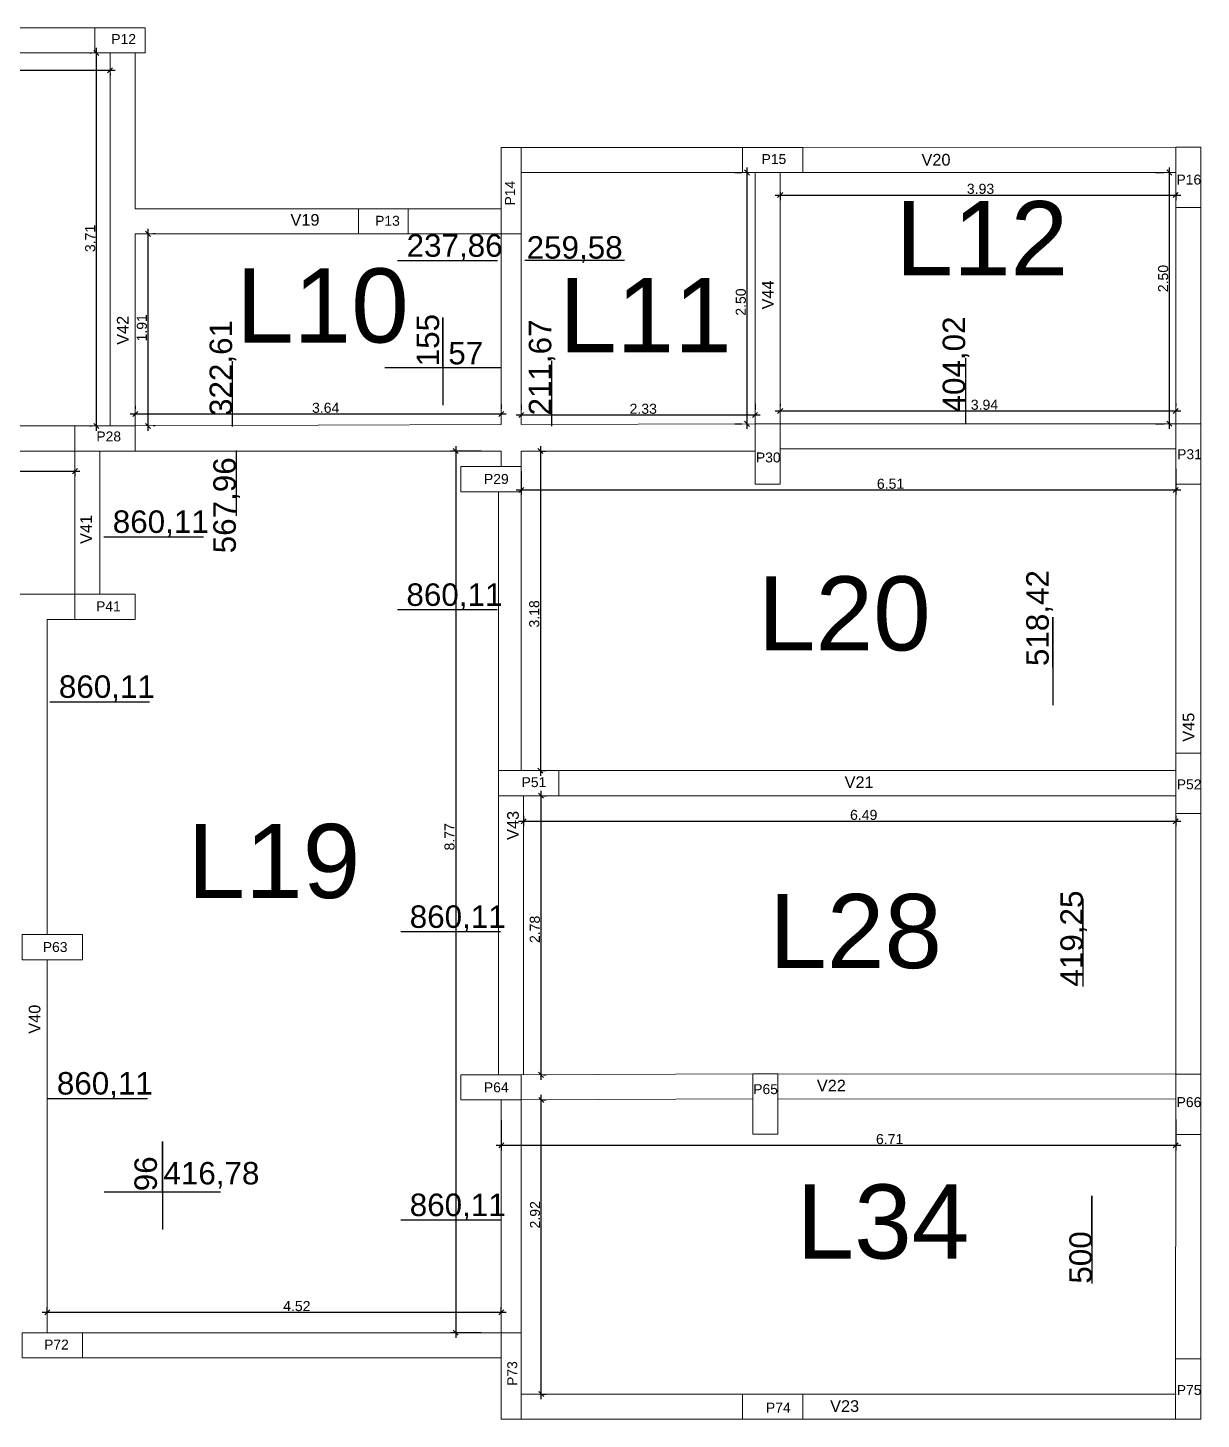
# Model space of a CAD drawing. Header units: millimetres. Extents: x 2878 to 6301, y 540 to 1980.
# Drawn here: x 2945.65 to 2957.32, y 641.47 to 655.32 of the extents above; entities that cross this region are included whole.
import ezdxf

# ---------------------------------------------------------------- set-up
doc = ezdxf.new("R2010")
doc.units = ezdxf.units.MM
doc.header["$LTSCALE"] = 4
for name, color, linetype, lineweight in [('ALVENARIA', 4, 'Continuous', 20), ('COTAS', 35, 'Continuous', 5), ('PILAR', 1, 'Continuous', 5), ('TEXTO', 5, 'Continuous', 20)]:
    doc.layers.add(name, color=color, linetype=linetype, lineweight=lineweight)
doc.layers.add('LINHA DE MOMENTOS', color=42, linetype='Continuous')
doc.styles.get("Standard").update_dxf_attribs({"font": 'arial.ttf'})
doc.dimstyles.new('ISO-25', dxfattribs={"dimscale": 0, "dimtxt": 0.1, "dimasz": 0.05, "dimexe": 0.05, "dimexo": 0.2, "dimgap": 0.01, "dimtad": 1, "dimzin": 4, "dimdsep": 46, "dimtxsty": 'Standard', "dimblk": 'OBLIQUE', "dimcen": 0.1, "dimdle": 0.05, "dimclrt": 256, "dimadec": 0, "dimazin": 0, "dimtfac": 1, "dimtix": 1, "dimtofl": 0, "dimtmove": 0, "dimatfit": 3, "dimfxl": 1, "dimtfillclr": 256, "dimarcsym": 0})

# ---------------------------------------------------------------- blocks, each defined once
blk = doc.blocks.new('PILAR')
at = {"layer": 'PILAR', "ltscale": 0.01}
blk.add_lwpolyline([(-0.15, 0), (0.1, 0), (0.1, -0.6), (-0.15, -0.6)], close=True, dxfattribs=at)
blk = doc.blocks.new('_Oblique')
at = {"color": 0, "linetype": 'ByBlock', "lineweight": -2}
blk.add_line((-0.5, -0.5), (0.5, 0.5), dxfattribs=at)
blk = doc.blocks.new('*D689')
at = {"layer": 'COTAS', "color": 0, "lineweight": -2, "transparency": 16777216}
for p, q in [((2942.881, 654.893), (2946.521, 654.893)), ((2942.931, 654.865), (2942.931, 654.843)), ((2946.471, 654.865), (2946.471, 654.843))]:
    blk.add_line(p, q, dxfattribs=at)
at = {"layer": 'Defpoints', "color": 0, "transparency": 16777216}
for p in [(2942.931, 655.065), (2946.471, 655.065), (2946.471, 654.893)]:
    blk.add_point(p, dxfattribs=at)
at = {"layer": 'COTAS', "color": 0, "lineweight": -2, "transparency": 16777216, "xscale": 0.05, "yscale": 0.05, "zscale": 0.05, "rotation": 180}
blk.add_blockref('_Oblique', (2942.931, 654.893), dxfattribs=at)
at = {"layer": 'COTAS', "color": 0, "lineweight": -2, "transparency": 16777216, "xscale": 0.05, "yscale": 0.05, "zscale": 0.05}
blk.add_blockref('_Oblique', (2946.471, 654.893), dxfattribs=at)
at = {"layer": 'COTAS', "transparency": 16777216, "insert": (2944.772, 654.955), "char_height": 0.1, "attachment_point": 5}
blk.add_mtext('3.54', dxfattribs=at)
blk = doc.blocks.new('*D690')
at = {"layer": 'COTAS', "color": 0, "lineweight": -2, "transparency": 16777216}
for p, q in [((2946.271, 655.065), (2946.285, 655.065)), ((2946.335, 651.305), (2946.335, 655.115)), ((2946.271, 651.355), (2946.285, 651.355))]:
    blk.add_line(p, q, dxfattribs=at)
at = {"layer": 'Defpoints', "color": 0, "transparency": 16777216}
for p in [(2946.335, 655.065), (2946.471, 655.065), (2946.471, 651.355)]:
    blk.add_point(p, dxfattribs=at)
at = {"layer": 'COTAS', "color": 0, "lineweight": -2, "transparency": 16777216, "xscale": 0.05, "yscale": 0.05, "zscale": 0.05}
for p, rotation in [((2946.335, 655.065), 90), ((2946.335, 651.355), 270)]:
    blk.add_blockref('_Oblique', p, dxfattribs=dict(at, rotation=rotation))
at = {"layer": 'COTAS', "transparency": 16777216, "insert": (2946.274, 653.22), "char_height": 0.1, "attachment_point": 5, "rotation": 90}
blk.add_mtext('3.71', dxfattribs=at)
blk = doc.blocks.new('*D691')
at = {"layer": 'COTAS', "color": 0, "lineweight": -2, "transparency": 16777216}
for p, q in [((2946.849, 651.305), (2946.849, 653.316)), ((2946.921, 653.266), (2946.899, 653.266)), ((2946.921, 651.355), (2946.899, 651.355))]:
    blk.add_line(p, q, dxfattribs=at)
at = {"layer": 'Defpoints', "color": 0, "transparency": 16777216}
for p in [(2946.721, 653.266), (2946.849, 653.266), (2946.721, 651.355)]:
    blk.add_point(p, dxfattribs=at)
at = {"layer": 'COTAS', "color": 0, "lineweight": -2, "transparency": 16777216, "xscale": 0.05, "yscale": 0.05, "zscale": 0.05}
for p, rotation in [((2946.849, 653.266), 90), ((2946.849, 651.355), 270)]:
    blk.add_blockref('_Oblique', p, dxfattribs=dict(at, rotation=rotation))
at = {"layer": 'COTAS', "transparency": 16777216, "insert": (2946.788, 652.331), "char_height": 0.1, "attachment_point": 5, "rotation": 90}
blk.add_mtext('1.91', dxfattribs=at)
blk = doc.blocks.new('*D692')
at = {"layer": 'COTAS', "color": 0, "lineweight": -2, "transparency": 16777216}
for p, q in [((2946.671, 651.474), (2950.412, 651.474)), ((2946.721, 651.555), (2946.721, 651.524)), ((2950.362, 651.568), (2950.362, 651.524))]:
    blk.add_line(p, q, dxfattribs=at)
at = {"layer": 'Defpoints', "color": 0, "transparency": 16777216}
for p in [(2950.362, 651.474), (2946.721, 651.355), (2950.362, 651.368)]:
    blk.add_point(p, dxfattribs=at)
at = {"layer": 'COTAS', "color": 0, "lineweight": -2, "transparency": 16777216, "xscale": 0.05, "yscale": 0.05, "zscale": 0.05, "rotation": 180}
blk.add_blockref('_Oblique', (2946.721, 651.474), dxfattribs=at)
at = {"layer": 'COTAS', "color": 0, "lineweight": -2, "transparency": 16777216, "xscale": 0.05, "yscale": 0.05, "zscale": 0.05}
blk.add_blockref('_Oblique', (2950.362, 651.474), dxfattribs=at)
at = {"layer": 'COTAS', "transparency": 16777216, "insert": (2948.616, 651.535), "char_height": 0.1, "attachment_point": 5}
blk.add_mtext('3.64', dxfattribs=at)
blk = doc.blocks.new('*D693')
at = {"layer": 'COTAS', "color": 0, "lineweight": -2, "transparency": 16777216}
for p, q in [((2952.687, 653.876), (2952.757, 653.876)), ((2952.807, 651.326), (2952.807, 653.926)), ((2952.687, 651.376), (2952.757, 651.376))]:
    blk.add_line(p, q, dxfattribs=at)
at = {"layer": 'Defpoints', "color": 0, "transparency": 16777216}
for p in [(2952.807, 653.876), (2952.887, 653.876), (2952.887, 651.376)]:
    blk.add_point(p, dxfattribs=at)
at = {"layer": 'COTAS', "color": 0, "lineweight": -2, "transparency": 16777216, "xscale": 0.05, "yscale": 0.05, "zscale": 0.05}
for p, rotation in [((2952.807, 653.876), 90), ((2952.807, 651.376), 270)]:
    blk.add_blockref('_Oblique', p, dxfattribs=dict(at, rotation=rotation))
at = {"layer": 'COTAS', "transparency": 16777216, "insert": (2952.746, 652.587), "char_height": 0.1, "attachment_point": 5, "rotation": 90}
blk.add_mtext('2.50', dxfattribs=at)
blk = doc.blocks.new('*D694')
at = {"layer": 'COTAS', "color": 0, "lineweight": -2, "transparency": 16777216}
for p, q in [((2950.512, 651.464), (2952.937, 651.464)), ((2950.562, 651.568), (2950.562, 651.514)), ((2952.887, 651.576), (2952.887, 651.514))]:
    blk.add_line(p, q, dxfattribs=at)
at = {"layer": 'Defpoints', "color": 0, "transparency": 16777216}
for p in [(2952.887, 651.464), (2950.562, 651.368), (2952.887, 651.376)]:
    blk.add_point(p, dxfattribs=at)
at = {"layer": 'COTAS', "color": 0, "lineweight": -2, "transparency": 16777216, "xscale": 0.05, "yscale": 0.05, "zscale": 0.05, "rotation": 180}
blk.add_blockref('_Oblique', (2950.562, 651.464), dxfattribs=at)
at = {"layer": 'COTAS', "color": 0, "lineweight": -2, "transparency": 16777216, "xscale": 0.05, "yscale": 0.05, "zscale": 0.05}
blk.add_blockref('_Oblique', (2952.887, 651.464), dxfattribs=at)
at = {"layer": 'COTAS', "transparency": 16777216, "insert": (2951.775, 651.525), "char_height": 0.1, "attachment_point": 5}
blk.add_mtext('2.33', dxfattribs=at)
blk = doc.blocks.new('*D695')
at = {"layer": 'COTAS', "color": 0, "lineweight": -2, "transparency": 16777216}
for p, q in [((2953.087, 651.504), (2957.122, 651.504)), ((2953.137, 651.576), (2953.137, 651.554)), ((2957.072, 651.577), (2957.072, 651.554))]:
    blk.add_line(p, q, dxfattribs=at)
at = {"layer": 'Defpoints', "color": 0, "transparency": 16777216}
for p in [(2957.072, 651.504), (2953.137, 651.376), (2957.072, 651.377)]:
    blk.add_point(p, dxfattribs=at)
at = {"layer": 'COTAS', "color": 0, "lineweight": -2, "transparency": 16777216, "xscale": 0.05, "yscale": 0.05, "zscale": 0.05, "rotation": 180}
blk.add_blockref('_Oblique', (2953.137, 651.504), dxfattribs=at)
at = {"layer": 'COTAS', "color": 0, "lineweight": -2, "transparency": 16777216, "xscale": 0.05, "yscale": 0.05, "zscale": 0.05}
blk.add_blockref('_Oblique', (2957.072, 651.504), dxfattribs=at)
at = {"layer": 'COTAS', "transparency": 16777216, "insert": (2955.169, 651.565), "char_height": 0.1, "attachment_point": 5}
blk.add_mtext('3.94', dxfattribs=at)
blk = doc.blocks.new('*D696')
at = {"layer": 'COTAS', "color": 0, "lineweight": -2, "transparency": 16777216}
for p, q in [((2956.872, 653.876), (2956.958, 653.876)), ((2957.008, 653.926), (2957.008, 651.327)), ((2956.872, 651.377), (2956.958, 651.377))]:
    blk.add_line(p, q, dxfattribs=at)
at = {"layer": 'Defpoints', "color": 0, "transparency": 16777216}
for p in [(2957.072, 653.876), (2957.008, 651.377), (2957.072, 651.377)]:
    blk.add_point(p, dxfattribs=at)
at = {"layer": 'COTAS', "color": 0, "lineweight": -2, "transparency": 16777216, "xscale": 0.05, "yscale": 0.05, "zscale": 0.05}
for p, rotation in [((2957.008, 653.876), 90), ((2957.008, 651.377), 270)]:
    blk.add_blockref('_Oblique', p, dxfattribs=dict(at, rotation=rotation))
at = {"layer": 'COTAS', "transparency": 16777216, "insert": (2956.947, 652.821), "char_height": 0.1, "attachment_point": 5, "rotation": 90}
blk.add_mtext('2.50', dxfattribs=at)
blk = doc.blocks.new('*D697')
at = {"layer": 'COTAS', "color": 0, "lineweight": -2, "transparency": 16777216}
for p, q in [((2953.087, 653.652), (2957.122, 653.652)), ((2953.137, 653.676), (2953.137, 653.602)), ((2957.072, 653.676), (2957.072, 653.602))]:
    blk.add_line(p, q, dxfattribs=at)
at = {"layer": 'Defpoints', "color": 0, "transparency": 16777216}
for p in [(2953.137, 653.876), (2957.072, 653.876), (2957.072, 653.652)]:
    blk.add_point(p, dxfattribs=at)
at = {"layer": 'COTAS', "color": 0, "lineweight": -2, "transparency": 16777216, "xscale": 0.05, "yscale": 0.05, "zscale": 0.05, "rotation": 180}
blk.add_blockref('_Oblique', (2953.137, 653.652), dxfattribs=at)
at = {"layer": 'COTAS', "color": 0, "lineweight": -2, "transparency": 16777216, "xscale": 0.05, "yscale": 0.05, "zscale": 0.05}
blk.add_blockref('_Oblique', (2957.072, 653.652), dxfattribs=at)
at = {"layer": 'COTAS', "transparency": 16777216, "insert": (2955.13, 653.713), "char_height": 0.1, "attachment_point": 5}
blk.add_mtext('3.93', dxfattribs=at)
blk = doc.blocks.new('*D700')
at = {"layer": 'COTAS', "color": 0, "lineweight": -2, "transparency": 16777216}
for p, q in [((2950.162, 651.105), (2949.859, 651.105)), ((2949.909, 651.155), (2949.909, 642.285)), ((2950.162, 642.335), (2949.859, 642.335))]:
    blk.add_line(p, q, dxfattribs=at)
at = {"layer": 'Defpoints', "color": 0, "transparency": 16777216}
for p in [(2950.362, 651.105), (2949.909, 642.335), (2950.362, 642.335)]:
    blk.add_point(p, dxfattribs=at)
at = {"layer": 'COTAS', "color": 0, "lineweight": -2, "transparency": 16777216, "xscale": 0.05, "yscale": 0.05, "zscale": 0.05}
for p, rotation in [((2949.909, 651.105), 90), ((2949.909, 642.335), 270)]:
    blk.add_blockref('_Oblique', p, dxfattribs=dict(at, rotation=rotation))
at = {"layer": 'COTAS', "transparency": 16777216, "insert": (2949.848, 647.268), "char_height": 0.1, "attachment_point": 5, "rotation": 90}
blk.add_mtext('8.77', dxfattribs=at)
blk = doc.blocks.new('*D701')
at = {"layer": 'COTAS', "color": 0, "lineweight": -2, "transparency": 16777216}
for p, q in [((2945.796, 642.538), (2950.412, 642.538)), ((2945.846, 642.535), (2945.846, 642.588)), ((2950.362, 642.535), (2950.362, 642.588))]:
    blk.add_line(p, q, dxfattribs=at)
at = {"layer": 'Defpoints', "color": 0, "transparency": 16777216}
for p in [(2950.362, 642.538), (2945.846, 642.335), (2950.362, 642.335)]:
    blk.add_point(p, dxfattribs=at)
at = {"layer": 'COTAS', "color": 0, "lineweight": -2, "transparency": 16777216, "xscale": 0.05, "yscale": 0.05, "zscale": 0.05, "rotation": 180}
blk.add_blockref('_Oblique', (2945.846, 642.538), dxfattribs=at)
at = {"layer": 'COTAS', "color": 0, "lineweight": -2, "transparency": 16777216, "xscale": 0.05, "yscale": 0.05, "zscale": 0.05}
blk.add_blockref('_Oblique', (2950.362, 642.538), dxfattribs=at)
at = {"layer": 'COTAS', "transparency": 16777216, "insert": (2948.329, 642.599), "char_height": 0.1, "attachment_point": 5}
blk.add_mtext('4.52', dxfattribs=at)
blk = doc.blocks.new('*D722')
at = {"layer": 'COTAS', "color": 0, "lineweight": -2, "transparency": 16777216}
for p, q in [((2957.072, 650.927), (2957.072, 650.668)), ((2950.562, 650.905), (2950.562, 650.668)), ((2950.512, 650.718), (2957.122, 650.718))]:
    blk.add_line(p, q, dxfattribs=at)
at = {"layer": 'Defpoints', "color": 0, "transparency": 16777216}
for p in [(2950.562, 651.105), (2957.072, 651.127), (2957.072, 650.718)]:
    blk.add_point(p, dxfattribs=at)
at = {"layer": 'COTAS', "color": 0, "lineweight": -2, "transparency": 16777216, "xscale": 0.05, "yscale": 0.05, "zscale": 0.05, "rotation": 180}
blk.add_blockref('_Oblique', (2950.562, 650.718), dxfattribs=at)
at = {"layer": 'COTAS', "color": 0, "lineweight": -2, "transparency": 16777216, "xscale": 0.05, "yscale": 0.05, "zscale": 0.05}
blk.add_blockref('_Oblique', (2957.072, 650.718), dxfattribs=at)
at = {"layer": 'COTAS', "transparency": 16777216, "insert": (2954.235, 650.779), "char_height": 0.1, "attachment_point": 5}
blk.add_mtext('6.51', dxfattribs=at)
blk = doc.blocks.new('*D723')
at = {"layer": 'COTAS', "color": 0, "lineweight": -2, "transparency": 16777216}
for p, q in [((2950.752, 651.155), (2950.752, 647.876)), ((2950.762, 651.105), (2950.802, 651.105)), ((2950.762, 647.926), (2950.802, 647.926))]:
    blk.add_line(p, q, dxfattribs=at)
at = {"layer": 'Defpoints', "color": 0, "transparency": 16777216}
for p in [(2950.562, 651.105), (2950.562, 647.926), (2950.752, 647.926)]:
    blk.add_point(p, dxfattribs=at)
at = {"layer": 'COTAS', "color": 0, "lineweight": -2, "transparency": 16777216, "xscale": 0.05, "yscale": 0.05, "zscale": 0.05}
for p, rotation in [((2950.752, 651.105), 90), ((2950.752, 647.926), 270)]:
    blk.add_blockref('_Oblique', p, dxfattribs=dict(at, rotation=rotation))
at = {"layer": 'COTAS', "transparency": 16777216, "insert": (2950.691, 649.485), "char_height": 0.1, "attachment_point": 5, "rotation": 90}
blk.add_mtext('3.18', dxfattribs=at)
blk = doc.blocks.new('*D727')
at = {"layer": 'COTAS', "color": 0, "lineweight": -2, "transparency": 16777216}
for p, q in [((2940.418, 650.923), (2940.418, 650.855)), ((2940.368, 650.905), (2946.172, 650.905)), ((2946.122, 650.905), (2946.122, 650.855))]:
    blk.add_line(p, q, dxfattribs=at)
at = {"layer": 'Defpoints', "color": 0, "transparency": 16777216}
for p in [(2940.418, 651.123), (2946.122, 651.105), (2946.122, 650.905)]:
    blk.add_point(p, dxfattribs=at)
at = {"layer": 'COTAS', "color": 0, "lineweight": -2, "transparency": 16777216, "xscale": 0.05, "yscale": 0.05, "zscale": 0.05, "rotation": 180}
blk.add_blockref('_Oblique', (2940.418, 650.905), dxfattribs=at)
at = {"layer": 'COTAS', "color": 0, "lineweight": -2, "transparency": 16777216, "xscale": 0.05, "yscale": 0.05, "zscale": 0.05}
blk.add_blockref('_Oblique', (2946.122, 650.905), dxfattribs=at)
at = {"layer": 'COTAS', "transparency": 16777216, "insert": (2943.377, 650.966), "char_height": 0.1, "attachment_point": 5}
blk.add_mtext('5.70', dxfattribs=at)
blk = doc.blocks.new('*D732')
at = {"layer": 'COTAS', "color": 0, "lineweight": -2, "transparency": 16777216}
for p, q in [((2950.362, 644.45), (2950.362, 644.149)), ((2957.072, 644.457), (2957.072, 644.149)), ((2950.312, 644.199), (2957.122, 644.199))]:
    blk.add_line(p, q, dxfattribs=at)
at = {"layer": 'Defpoints', "color": 0, "transparency": 16777216}
for p in [(2950.362, 644.65), (2957.072, 644.657), (2957.072, 644.199)]:
    blk.add_point(p, dxfattribs=at)
at = {"layer": 'COTAS', "color": 0, "lineweight": -2, "transparency": 16777216, "xscale": 0.05, "yscale": 0.05, "zscale": 0.05, "rotation": 180}
blk.add_blockref('_Oblique', (2950.362, 644.199), dxfattribs=at)
at = {"layer": 'COTAS', "color": 0, "lineweight": -2, "transparency": 16777216, "xscale": 0.05, "yscale": 0.05, "zscale": 0.05}
blk.add_blockref('_Oblique', (2957.072, 644.199), dxfattribs=at)
at = {"layer": 'COTAS', "transparency": 16777216, "insert": (2954.226, 644.26), "char_height": 0.1, "attachment_point": 5}
blk.add_mtext('6.71', dxfattribs=at)
blk = doc.blocks.new('*D733')
at = {"layer": 'COTAS', "color": 0, "lineweight": -2, "transparency": 16777216}
for p, q in [((2950.76, 641.675), (2950.76, 644.7)), ((2950.763, 644.65), (2950.81, 644.65)), ((2950.762, 641.725), (2950.81, 641.725))]:
    blk.add_line(p, q, dxfattribs=at)
at = {"layer": 'Defpoints', "color": 0, "transparency": 16777216}
for p in [(2950.563, 644.65), (2950.76, 644.65), (2950.562, 641.725)]:
    blk.add_point(p, dxfattribs=at)
at = {"layer": 'COTAS', "color": 0, "lineweight": -2, "transparency": 16777216, "xscale": 0.05, "yscale": 0.05, "zscale": 0.05}
for p, rotation in [((2950.76, 644.65), 90), ((2950.76, 641.725), 270)]:
    blk.add_blockref('_Oblique', p, dxfattribs=dict(at, rotation=rotation))
at = {"layer": 'COTAS', "transparency": 16777216, "insert": (2950.699, 643.508), "char_height": 0.1, "attachment_point": 5, "rotation": 90}
blk.add_mtext('2.92', dxfattribs=at)
blk = doc.blocks.new('*D734')
at = {"layer": 'COTAS', "color": 0, "lineweight": -2, "transparency": 16777216}
for p, q in [((2950.584, 647.476), (2950.584, 647.373)), ((2957.072, 647.476), (2957.072, 647.373)), ((2950.534, 647.423), (2957.122, 647.423))]:
    blk.add_line(p, q, dxfattribs=at)
at = {"layer": 'Defpoints', "color": 0, "transparency": 16777216}
for p in [(2950.584, 647.676), (2957.072, 647.676), (2957.072, 647.423)]:
    blk.add_point(p, dxfattribs=at)
at = {"layer": 'COTAS', "color": 0, "lineweight": -2, "transparency": 16777216, "xscale": 0.05, "yscale": 0.05, "zscale": 0.05, "rotation": 180}
blk.add_blockref('_Oblique', (2950.584, 647.423), dxfattribs=at)
at = {"layer": 'COTAS', "color": 0, "lineweight": -2, "transparency": 16777216, "xscale": 0.05, "yscale": 0.05, "zscale": 0.05}
blk.add_blockref('_Oblique', (2957.072, 647.423), dxfattribs=at)
at = {"layer": 'COTAS', "transparency": 16777216, "insert": (2953.968, 647.485), "char_height": 0.1, "attachment_point": 5}
blk.add_mtext('6.49', dxfattribs=at)
blk = doc.blocks.new('*D735')
at = {"layer": 'COTAS', "color": 0, "lineweight": -2, "transparency": 16777216}
for p, q in [((2950.758, 644.85), (2950.758, 647.726)), ((2950.784, 647.676), (2950.808, 647.676)), ((2950.784, 644.9), (2950.808, 644.9))]:
    blk.add_line(p, q, dxfattribs=at)
at = {"layer": 'Defpoints', "color": 0, "transparency": 16777216}
for p in [(2950.584, 647.676), (2950.758, 647.676), (2950.584, 644.9)]:
    blk.add_point(p, dxfattribs=at)
at = {"layer": 'COTAS', "color": 0, "lineweight": -2, "transparency": 16777216, "xscale": 0.05, "yscale": 0.05, "zscale": 0.05}
for p, rotation in [((2950.758, 647.676), 90), ((2950.758, 644.9), 270)]:
    blk.add_blockref('_Oblique', p, dxfattribs=dict(at, rotation=rotation))
at = {"layer": 'COTAS', "transparency": 16777216, "insert": (2950.697, 646.347), "char_height": 0.1, "attachment_point": 5, "rotation": 90}
blk.add_mtext('2.78', dxfattribs=at)

msp = doc.modelspace()

# ---------------------------------------------------------------- linework, layer by layer
at = {"layer": 'ALVENARIA'}
for p, q in [((2946.321, 655.315), (2942.931, 655.315)), ((2946.321, 655.065), (2942.931, 655.065)), ((2946.471, 651.355), (2946.471, 655.065)), ((2946.721, 653.516), (2946.721, 655.065)), ((2950.362, 654.126), (2950.362, 653.416)), ((2952.762, 654.126), (2950.561, 654.126)), ((2953.062, 654.126), (2953.062, 654.126)), ((2957.072, 654.127), (2953.362, 654.126)), ((2952.762, 653.876), (2950.561, 653.876)), ((2952.962, 653.876), (2952.762, 653.876)), ((2952.887, 651.376), (2952.887, 653.876)), ((2953.137, 651.376), (2953.137, 653.876)), ((2953.362, 653.876), (2957.072, 653.876)), ((2948.942, 653.516), (2946.721, 653.516)), ((2948.942, 653.516), (2949.437, 653.516)), ((2949.437, 653.516), (2950.362, 653.516)), ((2957.072, 653.527), (2957.072, 651.377)), ((2957.322, 653.527), (2957.322, 651.377)), ((2946.721, 651.355), (2946.721, 653.266)), ((2948.942, 653.266), (2946.721, 653.266)), ((2948.942, 653.266), (2949.162, 653.266)), ((2949.262, 653.266), (2949.437, 653.266)), ((2950.362, 653.266), (2949.437, 653.266)), ((2950.362, 653.266), (2950.362, 651.368)), ((2950.561, 653.266), (2950.561, 651.368)), ((2943.309, 651.355), (2946.122, 651.355)), ((2946.721, 651.355), (2950.362, 651.368)), ((2950.561, 651.368), (2952.887, 651.376)), ((2953.137, 651.376), (2957.072, 651.377)), ((2946.721, 651.205), (2946.721, 651.205)), ((2943.309, 651.105), (2946.122, 651.105)), ((2946.121, 649.681), (2946.121, 651.105)), ((2946.371, 649.681), (2946.371, 651.105)), ((2946.722, 651.105), (2950.362, 651.105)), ((2950.362, 651.105), (2950.362, 650.951)), ((2950.561, 651.105), (2952.887, 651.105)), ((2950.561, 651.105), (2950.561, 650.951)), ((2953.137, 651.126), (2957.072, 651.127)), ((2957.072, 650.777), (2957.072, 648.101)), ((2957.322, 650.777), (2957.322, 648.101)), ((2950.334, 647.926), (2950.334, 650.701)), ((2950.562, 650.701), (2950.562, 647.926)), ((2946.121, 649.681), (2942.859, 649.681)), ((2945.846, 649.431), (2946.121, 649.431)), ((2945.846, 646.295), (2945.846, 649.431)), ((2950.934, 647.926), (2957.072, 647.926)), ((2950.334, 647.676), (2950.334, 644.9)), ((2950.584, 647.676), (2950.584, 644.9)), ((2950.934, 647.676), (2957.072, 647.676)), ((2957.072, 644.907), (2957.072, 647.501)), ((2957.322, 644.907), (2957.322, 647.501)), ((2945.846, 642.335), (2945.846, 646.045)), ((2950.562, 644.9), (2952.864, 644.91)), ((2953.114, 644.91), (2957.072, 644.907)), ((2950.362, 642.335), (2950.362, 644.65)), ((2950.562, 644.65), (2950.562, 642.335)), ((2950.563, 644.65), (2952.865, 644.66)), ((2953.114, 644.66), (2957.072, 644.657)), ((2957.071, 642.075), (2957.072, 644.307)), ((2957.321, 642.075), (2957.322, 644.307)), ((2946.196, 642.335), (2950.362, 642.335)), ((2946.196, 642.085), (2950.362, 642.085)), ((2950.362, 641.475), (2950.362, 642.085)), ((2950.562, 641.725), (2952.762, 641.725)), ((2952.962, 641.725), (2952.762, 641.725)), ((2953.362, 641.725), (2957.075, 641.725)), ((2950.562, 641.475), (2952.762, 641.475)), ((2953.062, 641.475), (2952.762, 641.475)), ((2953.362, 641.475), (2957.071, 641.475))]:
    msp.add_line(p, q, dxfattribs=at)
at = {"layer": 'ALVENARIA', "ltscale": 200}
msp.add_line((2957.072, 654.127), (2957.072, 654.126), dxfattribs=at)
at = {"layer": 'ALVENARIA', "ltscale": 0.03}
for p, q in [((2957.072, 648.126), (2957.072, 648.226)), ((2945.971, 646.045), (2945.971, 646.045)), ((2957.072, 641.475), (2957.222, 641.475))]:
    msp.add_line(p, q, dxfattribs=at)
at = {"layer": 'LINHA DE MOMENTOS'}
for p, q in [((2950.324, 652.997), (2949.332, 652.997)), ((2951.59, 653.002), (2950.598, 653.002)), ((2954.983, 651.383), (2954.983, 652.033)), ((2947.69, 651.348), (2947.69, 651.998)), ((2949.203, 651.935), (2950.359, 651.935)), ((2950.866, 651.353), (2950.866, 652.003)), ((2947.728, 650.462), (2947.728, 651.112)), ((2947.4, 650.249), (2946.409, 650.249)), ((2950.322, 649.524), (2949.331, 649.524)), ((2946.864, 648.608), (2945.873, 648.608)), ((2950.355, 646.321), (2949.363, 646.321)), ((2946.845, 644.663), (2945.853, 644.663)), ((2946.414, 643.737), (2947.57, 643.737)), ((2950.355, 643.454), (2949.363, 643.454))]:
    msp.add_line(p, q, dxfattribs=at)
for points in [[(2949.781, 651.935), (2949.781, 652.435), (2949.781, 651.56)], [(2955.85, 648.953), (2955.85, 649.453), (2955.85, 648.578)], [(2956.148, 646.154), (2956.148, 646.654), (2956.148, 645.778)], [(2946.992, 643.737), (2946.992, 644.237), (2946.992, 643.362)], [(2956.237, 643.198), (2956.237, 643.698), (2956.237, 642.823)]]:
    msp.add_lwpolyline(points, dxfattribs=at)
at = {"layer": 'PILAR', "color": 1, "ltscale": 0.01}
for points in [[(2946.321, 655.065), (2946.321, 655.315), (2946.821, 655.315), (2946.821, 655.065)], [(2950.561, 654.126), (2950.362, 654.126), (2950.362, 653.266), (2950.561, 653.266)], [(2950.562, 642.335), (2950.362, 642.335), (2950.362, 641.475), (2950.562, 641.475)]]:
    msp.add_lwpolyline(points, close=True, dxfattribs=at)
at = {"layer": 'PILAR', "ltscale": 0.01}
msp.add_lwpolyline([(2948.942, 653.266), (2948.942, 653.516), (2949.437, 653.516), (2949.437, 653.266)], close=True, dxfattribs=at)

# ---------------------------------------------------------------- block references
at = {"layer": 'COTAS'}
for p, rotation in [((2953.362, 653.976), 270), ((2957.172, 653.527), 180), ((2946.722, 651.205), 270), ((2949.962, 650.851), 89.99999999999997), ((2946.721, 649.531), 270), ((2957.171, 641.475), 180)]:
    msp.add_blockref('PILAR', p, dxfattribs=dict(at, rotation=rotation))
at = {"layer": 'COTAS', "xscale": -1}
for p, rotation in [((2953.037, 650.776), 180), ((2957.222, 650.777), 180), ((2957.222, 647.501), 180), ((2950.934, 647.826), 270.0000000000001), ((2945.596, 646.145), 90), ((2949.962, 644.75), 90.00000000000007), ((2953.014, 644.31), 180), ((2957.222, 644.307), 180), ((2945.596, 642.185), 90), ((2953.362, 641.625), 270)]:
    msp.add_blockref('PILAR', p, dxfattribs=dict(at, rotation=rotation))

# ---------------------------------------------------------------- texts
at = {"layer": 'COTAS', "attachment_point": 1}
for s, insert, char_height in [('P12', (2946.484, 655.253), 0.0988), ('P15', (2952.952, 654.059), 0.0988), ('V20', (2954.543, 654.061), 0.116), ('P16', (2957.079, 653.855), 0.0988), ('L12', (2954.283, 653.591), 0.7375), ('V19', (2948.266, 653.463), 0.116), ('P13', (2949.108, 653.445), 0.0988), ('L10', (2947.724, 652.922), 0.7375), ('L11', (2950.937, 652.825), 0.7375), ('P28', (2946.335, 651.3), 0.0988), ('P30', (2952.896, 651.091), 0.0988), ('P31', (2957.086, 651.123), 0.0988), ('P29', (2950.191, 650.877), 0.0988), ('L20', (2952.916, 649.859), 0.7375), ('P41', (2946.332, 649.61), 0.0988), ('V21', (2953.778, 647.869), 0.116), ('P51', (2950.565, 647.861), 0.0988), ('P52', (2957.082, 647.839), 0.0988), ('L19', (2947.242, 647.396), 0.7375), ('L28', (2953.028, 646.699), 0.7375), ('P63', (2945.802, 646.221), 0.0988), ('P64', (2950.19, 644.825), 0.0988), ('V22', (2953.502, 644.851), 0.116), ('P65', (2952.869, 644.807), 0.0988), ('P66', (2957.081, 644.678), 0.0988), ('L34', (2953.3, 643.81), 0.7375), ('P72', (2945.815, 642.266), 0.0988), ('P75', (2957.082, 641.814), 0.0988), ('P74', (2952.996, 641.639), 0.0988), ('V23', (2953.634, 641.663), 0.116)]:
    msp.add_mtext_dynamic_manual_height_columns(s, width=2.5, gutter_width=12.5, heights=[1.872], dxfattribs=dict(at, insert=insert, char_height=char_height))
at = {"layer": 'COTAS', "attachment_point": 1, "rotation": 90}
for s, insert, char_height in [('P14', (2950.4, 653.548), 0.0988), ('V44', (2952.955, 652.514), 0.116), ('V42', (2946.539, 652.162), 0.116), ('V41', (2946.175, 650.181), 0.116), ('V45', (2957.141, 648.214), 0.116), ('V43', (2950.421, 647.237), 0.116), ('V40', (2945.662, 645.309), 0.116), ('P73', (2950.422, 641.806), 0.0988)]:
    msp.add_mtext_dynamic_manual_height_columns(s, width=2.5, gutter_width=12.5, heights=[1.872], dxfattribs=dict(at, insert=insert, char_height=char_height))
at = {"layer": 'TEXTO'}
for s, p in [('237,86', (2949.421, 653.038)), ('259,58', (2950.615, 653.019)), ('57', (2949.836, 651.968)), ('860,11', (2946.498, 650.291)), ('860,11', (2949.419, 649.565)), ('860,11', (2945.962, 648.65)), ('860,11', (2949.452, 646.362)), ('860,11', (2945.942, 644.704)), ('416,78', (2947.002, 643.81)), ('860,11', (2949.452, 643.495))]:
    msp.add_text(s, height=0.2235, dxfattribs=at).set_placement(p)
for s, p in [('155', (2949.744, 651.948)), ('322,61', (2947.685, 651.454)), ('211,67', (2950.86, 651.459)), ('404,02', (2954.977, 651.489)), ('567,96', (2947.722, 650.088)), ('518,42', (2955.808, 648.966)), ('419,25', (2956.148, 645.778)), ('96', (2946.937, 643.742)), ('500', (2956.237, 642.823))]:
    msp.add_text(s, height=0.2235, rotation=90, dxfattribs=at).set_placement(p)

# ---------------------------------------------------------------- dimensions: what is measured, and where the dimension line sits
at = {"layer": 'COTAS'}
for base, p1, p2, picture, middle in [((2946.471, 654.893), (2942.931, 655.065), (2946.471, 655.065), '*D689', (2944.772, 654.893)), ((2957.0715, 653.6516), (2953.1367, 653.8764), (2957.0715, 653.8764), '*D697', (2955.1301, 653.6516)), ((2957.07174, 651.5043), (2953.13672, 651.37641), (2957.07174, 651.37662), '*D695', (2955.1691, 651.5043)), ((2950.362, 651.474), (2946.721, 651.355), (2950.362, 651.368), '*D692', (2948.616, 651.474)), ((2952.8867, 651.464), (2950.5615, 651.3684), (2952.8867, 651.3764), '*D694', (2951.775, 651.464)), ((2946.122, 650.905), (2940.418, 651.123), (2946.122, 651.105), '*D727', (2943.377, 650.905)), ((2957.072, 650.718), (2950.561, 651.105), (2957.072, 651.127), '*D722', (2954.235, 650.718)), ((2957.072, 647.423), (2950.584, 647.676), (2957.072, 647.676), '*D734', (2953.968, 647.423)), ((2957.072, 644.199), (2950.362, 644.65), (2957.072, 644.657), '*D732', (2954.226, 644.199)), ((2950.362, 642.538), (2945.846, 642.335), (2950.362, 642.335), '*D701', (2948.329, 642.538))]:
    dim = msp.add_linear_dim(base=base, p1=p1, p2=p2, dimstyle='ISO-25', override={"dimscale": 1}, dxfattribs=at)
    dim.commit()
    dim.dimension.update_dxf_attribs({"geometry": picture, "text_midpoint": middle, "dimtype": 160})
for base, p1, p2, picture, middle in [((2946.335, 655.065), (2946.471, 651.355), (2946.471, 655.065), '*D690', (2946.335, 653.22)), ((2952.807, 653.876), (2952.887, 651.376), (2952.887, 653.876), '*D693', (2952.807, 652.587)), ((2957.008, 651.377), (2957.072, 653.876), (2957.072, 651.377), '*D696', (2957.008, 652.821)), ((2946.849, 653.266), (2946.721, 651.355), (2946.721, 653.266), '*D691', (2946.849, 652.331)), ((2949.909, 642.335), (2950.362, 651.105), (2950.362, 642.335), '*D700', (2949.909, 647.268)), ((2950.752, 647.926), (2950.561, 651.105), (2950.562, 647.926), '*D723', (2950.752, 649.485)), ((2950.758, 647.676), (2950.584, 644.9), (2950.584, 647.676), '*D735', (2950.758, 646.347)), ((2950.76045, 644.650153), (2950.561853, 641.725155), (2950.562757, 644.650153), '*D733', (2950.76045, 643.508403))]:
    dim = msp.add_linear_dim(base=base, p1=p1, p2=p2, angle=90, dimstyle='ISO-25', override={"dimscale": 1}, dxfattribs=at)
    dim.commit()
    dim.dimension.update_dxf_attribs({"geometry": picture, "text_midpoint": middle, "dimtype": 160})

doc.saveas('drawing.dxf')
